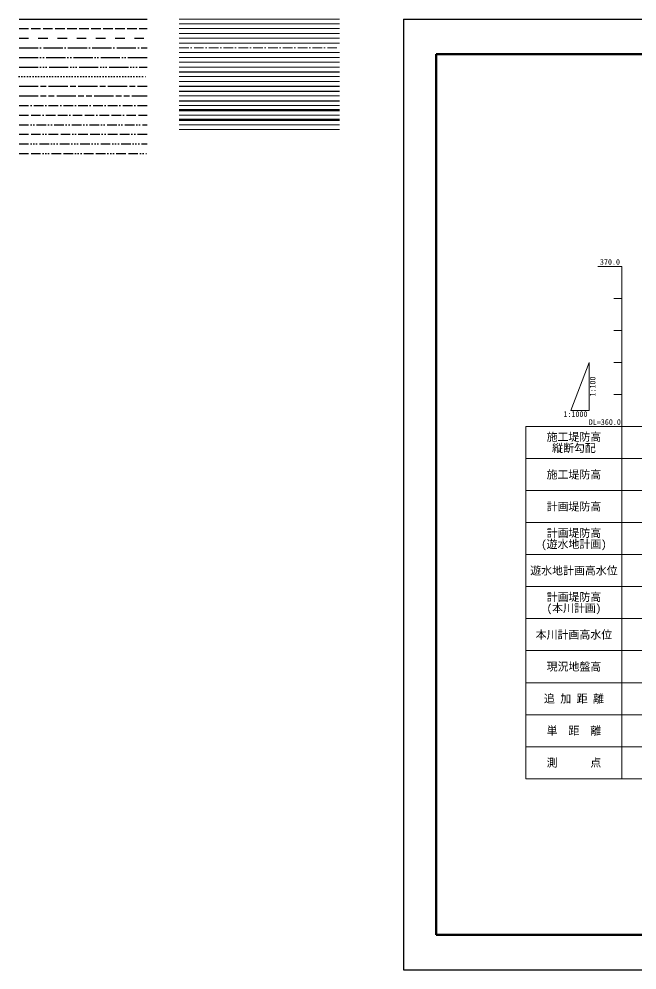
# Model space of a CAD drawing. Header units: millimetres. Extents: x -240000 to 841000, y 0 to 594000.
# Drawn here: x -240000 to 145801, y 0 to 594000 of the extents above; entities that cross this region are included whole.
import ezdxf
from ezdxf.enums import TextEntityAlignment as Align

# ---------------------------------------------------------------- set-up
doc = ezdxf.new("R2010")
doc.units = ezdxf.units.MM
doc.header["$LTSCALE"] = 1000
for name, pattern in [('SXF_一点二短鎖線', [16.75, 6, -1.5, 6, -1.5, 0.25, -1.5]), ('SXF_一点短鎖線', [9.25, 6, -1.5, 0.25, -1.5]), ('SXF_一点鎖線', [18.5, 12, -1.5, 3.5, -1.5]), ('SXF_一点長鎖線', [15.25, 12, -1.5, 0.25, -1.5]), ('SXF_三点二短鎖線', [20.25, 6, -1.5, 6, -1.5, 0.25, -1.5, 0.25, -1.5, 0.25, -1.5]), ('SXF_三点短鎖線', [12.75, 6, -1.5, 0.25, -1.5, 0.25, -1.5, 0.25, -1.5]), ('SXF_三点長鎖線', [18.75, 12, -1.5, 0.25, -1.5, 0.25, -1.5, 0.25, -1.5]), ('SXF_二点二短鎖線', [18.5, 6, -1.5, 6, -1.5, 0.25, -1.5, 0.25, -1.5]), ('SXF_二点短鎖線', [11, 6, -1.5, 0.25, -1.5, 0.25, -1.5]), ('SXF_二点鎖線', [23.5, 12, -1.5, 3.5, -1.5, 3.5, -1.5]), ('SXF_二点長鎖線', [17, 12, -1.5, 0.25, -1.5, 0.25, -1.5]), ('SXF_点線', [1.75, 0.25, -1.5]), ('SXF_破線', [7.5, 6, -1.5]), ('SXF_跳び破線', [12, 6, -6])]:
    doc.linetypes.add(name, pattern=pattern)
doc.layers.get('Defpoints').update_dxf_attribs({"color": 151})
for name, color, linetype, lineweight in [('D-BGD', 7, 'Continuous', 13), ('D-BGD-BGD1', 7, 'Continuous', 13), ('D-BGD-BGD2', 7, 'Continuous', 13), ('D-BGD-BGD3', 7, 'Continuous', 13), ('D-BGD-HTXT', 7, 'Continuous', 13), ('D-BGD-TXT', 7, 'Continuous', 13), ('D-BMK', 2, 'SXF_一点短鎖線', 13), ('D-BMK-HTXT', 7, 'Continuous', 13), ('D-BMK-TXT', 7, 'Continuous', 13), ('D-DOC', 7, 'Continuous', 13), ('D-ORD', 7, 'Continuous', 13), ('D-STR', 1, 'Continuous', 25), ('D-STR-HTXT', 7, 'Continuous', 13), ('D-STR-STR1', 2, 'Continuous', 13), ('D-STR-STR2', 6, 'Continuous', 25), ('D-STR-STRB', 1, 'Continuous', 25), ('D-STR-STRC', 1, 'Continuous', 13), ('D-STR-STRD', 1, 'Continuous', 25), ('D-STR-STRE', 1, 'Continuous', 13), ('D-TTL', 2, 'Continuous', 140), ('D-TTL-BAND', 7, 'Continuous', 13), ('D-TTL-FRAM', 2, 'Continuous', 50), ('D-TTL-LINE', 7, 'Continuous', 13), ('D-TTL-TXT', 7, 'Continuous', 13)]:
    doc.layers.add(name, color=color, linetype=linetype, lineweight=lineweight)
doc.styles.add('ＭＳ ゴシック', font='MS Gothic.ttf')

msp = doc.modelspace()

# ---------------------------------------------------------------- linework, layer by layer
at = {"layer": 'D-BGD'}
msp.add_line((-140000, 594000), (-40000, 594000), dxfattribs=at)
at = {"layer": 'D-BGD-BGD1'}
msp.add_line((-140000, 591000), (-40000, 591000), dxfattribs=at)
at = {"layer": 'D-BGD-BGD2'}
msp.add_line((-140000, 588000), (-40000, 588000), dxfattribs=at)
at = {"layer": 'D-BGD-BGD3'}
msp.add_line((-140000, 585000), (-40000, 585000), dxfattribs=at)
at = {"layer": 'D-BGD-HTXT'}
msp.add_line((-140000, 582000), (-40000, 582000), dxfattribs=at)
at = {"layer": 'D-BGD-TXT'}
msp.add_line((-140000, 579000), (-40000, 579000), dxfattribs=at)
at = {"layer": 'D-BMK'}
msp.add_line((-140000, 576000), (-40000, 576000), dxfattribs=at)
at = {"layer": 'D-BMK-HTXT'}
msp.add_line((-140000, 573000), (-40000, 573000), dxfattribs=at)
at = {"layer": 'D-BMK-TXT'}
msp.add_line((-140000, 570000), (-40000, 570000), dxfattribs=at)
at = {"layer": 'D-DOC'}
msp.add_line((-140000, 567000), (-40000, 567000), dxfattribs=at)
at = {"layer": 'D-ORD'}
msp.add_line((-140000, 564000), (-40000, 564000), dxfattribs=at)
at = {"layer": 'D-STR'}
msp.add_line((-140000, 561000), (-40000, 561000), dxfattribs=at)
at = {"layer": 'D-STR-HTXT'}
msp.add_line((-140000, 558000), (-40000, 558000), dxfattribs=at)
at = {"layer": 'D-STR-HTXT', "linetype": 'Continuous'}
for p, q in [((121446.4, 439464.9), (136446.4, 439464.9)), ((136446.4, 339464.9), (136446.4, 439464.9)), ((131446.4, 419464.9), (136446.4, 419464.9)), ((131446.4, 399464.9), (136446.4, 399464.9)), ((131446.4, 379464.9), (136446.4, 379464.9)), ((131446.4, 359464.9), (136446.4, 359464.9))]:
    msp.add_line(p, q, dxfattribs=at)
for points in [[(136446.4, 319464.9), (136446.4, 339464.9), (76446.4, 339464.9), (76446.4, 319464.9)], [(136446.4, 319464.9), (716446.4, 319464.9), (716446.4, 339464.9), (136446.4, 339464.9)], [(136446.4, 299464.9), (136446.4, 319464.9), (76446.4, 319464.9), (76446.4, 299464.9)], [(136446.4, 299464.9), (716446.4, 299464.9), (716446.4, 319464.9), (136446.4, 319464.9)], [(136446.4, 279464.9), (136446.4, 299464.9), (76446.4, 299464.9), (76446.4, 279464.9)], [(136446.4, 279464.9), (716446.4, 279464.9), (716446.4, 299464.9), (136446.4, 299464.9)], [(136446.4, 259464.9), (136446.4, 279464.9), (76446.4, 279464.9), (76446.4, 259464.9)], [(136446.4, 259464.9), (716446.4, 259464.9), (716446.4, 279464.9), (136446.4, 279464.9)], [(136446.4, 239464.9), (136446.4, 259464.9), (76446.4, 259464.9), (76446.4, 239464.9)], [(136446.4, 239464.9), (716446.4, 239464.9), (716446.4, 259464.9), (136446.4, 259464.9)], [(136446.4, 219464.9), (136446.4, 239464.9), (76446.4, 239464.9), (76446.4, 219464.9)], [(136446.4, 219464.9), (716446.4, 219464.9), (716446.4, 239464.9), (136446.4, 239464.9)], [(136446.4, 199464.9), (136446.4, 219464.9), (76446.4, 219464.9), (76446.4, 199464.9)], [(136446.4, 199464.9), (716446.4, 199464.9), (716446.4, 219464.9), (136446.4, 219464.9)], [(136446.4, 179464.9), (136446.4, 199464.9), (76446.4, 199464.9), (76446.4, 179464.9)], [(136446.4, 179464.9), (716446.4, 179464.9), (716446.4, 199464.9), (136446.4, 199464.9)], [(136446.4, 159464.9), (136446.4, 179464.9), (76446.4, 179464.9), (76446.4, 159464.9)], [(136446.4, 159464.9), (716446.4, 159464.9), (716446.4, 179464.9), (136446.4, 179464.9)], [(136446.4, 139464.9), (136446.4, 159464.9), (76446.4, 159464.9), (76446.4, 139464.9)], [(136446.4, 139464.9), (716446.4, 139464.9), (716446.4, 159464.9), (136446.4, 159464.9)], [(136446.4, 119464.9), (136446.4, 139464.9), (76446.4, 139464.9), (76446.4, 119464.9)], [(136446.4, 119464.9), (716446.4, 119464.9), (716446.4, 139464.9), (136446.4, 139464.9)]]:
    msp.add_3dface(points, dxfattribs=at)
at = {"layer": 'D-STR-STR1'}
msp.add_line((-140000, 555000), (-40000, 555000), dxfattribs=at)
at = {"layer": 'D-STR-STR2'}
msp.add_line((-140000, 552000), (-40000, 552000), dxfattribs=at)
at = {"layer": 'D-STR-STRB'}
msp.add_line((-140000, 549000), (-40000, 549000), dxfattribs=at)
at = {"layer": 'D-STR-STRC'}
msp.add_line((-140000, 546000), (-40000, 546000), dxfattribs=at)
at = {"layer": 'D-STR-STRD'}
msp.add_line((-140000, 543000), (-40000, 543000), dxfattribs=at)
at = {"layer": 'D-STR-STRE'}
msp.add_line((-140000, 540000), (-40000, 540000), dxfattribs=at)
at = {"layer": 'D-TTL'}
for p, q in [((20500, 572000), (820500, 572000)), ((20500, 572000), (20500, 22000)), ((-140000, 537000), (-40000, 537000)), ((20500, 22000), (820500, 22000))]:
    msp.add_line(p, q, dxfattribs=at)
at = {"layer": 'D-TTL-BAND'}
msp.add_line((-140000, 534000), (-40000, 534000), dxfattribs=at)
msp.add_lwpolyline([(115881.7, 349464.9), (104548.4, 349464.9), (115881.7, 379464.9)], close=True, dxfattribs=at)
at = {"layer": 'D-TTL-FRAM'}
msp.add_line((-140000, 531000), (-40000, 531000), dxfattribs=at)
at = {"layer": 'D-TTL-LINE'}
msp.add_line((-140000, 528000), (-40000, 528000), dxfattribs=at)
at = {"layer": 'D-TTL-TXT'}
msp.add_line((-140000, 525000), (-40000, 525000), dxfattribs=at)
at = {"layer": 'Defpoints'}
msp.add_line((-240000, 594000), (-160000, 594000), dxfattribs=at)
at = {"layer": 'Defpoints', "color": 1}
for p, q in [((0, 594000), (0, 0)), ((0, 594000), (841000, 594000)), ((0, 0), (841000, 0))]:
    msp.add_line(p, q, dxfattribs=at)
at = {"layer": 'Defpoints', "color": 2, "linetype": 'SXF_破線'}
msp.add_line((-240000, 588000), (-160000, 588000), dxfattribs=at)
at = {"layer": 'Defpoints', "color": 3, "linetype": 'SXF_跳び破線'}
msp.add_line((-240000, 582000), (-160000, 582000), dxfattribs=at)
at = {"layer": 'Defpoints', "color": 4, "linetype": 'SXF_一点長鎖線'}
msp.add_line((-240000, 576000), (-160000, 576000), dxfattribs=at)
at = {"layer": 'Defpoints', "color": 5, "linetype": 'SXF_二点長鎖線'}
msp.add_line((-240000, 570000), (-160000, 570000), dxfattribs=at)
at = {"layer": 'Defpoints', "color": 6, "linetype": 'SXF_三点長鎖線'}
msp.add_line((-240000, 564000), (-160000, 564000), dxfattribs=at)
at = {"layer": 'Defpoints', "color": 7, "linetype": 'SXF_点線'}
msp.add_line((-240000, 558000), (-160000, 558000), dxfattribs=at)
at = {"layer": 'Defpoints', "color": 222, "linetype": 'SXF_一点鎖線', "true_color": 0xc00080}
msp.add_line((-240000, 552000), (-160000, 552000), dxfattribs=at)
at = {"layer": 'Defpoints', "color": 23, "linetype": 'SXF_二点鎖線', "true_color": 0xc08040}
msp.add_line((-240000, 546000), (-160000, 546000), dxfattribs=at)
at = {"layer": 'Defpoints', "color": 30, "linetype": 'SXF_一点短鎖線'}
msp.add_line((-240000, 540000), (-160000, 540000), dxfattribs=at)
at = {"layer": 'Defpoints', "color": 83, "linetype": 'SXF_一点二短鎖線', "true_color": 0x80c080}
msp.add_line((-240000, 534000), (-160000, 534000), dxfattribs=at)
at = {"layer": 'Defpoints', "color": 150, "linetype": 'SXF_二点短鎖線'}
msp.add_line((-240000, 528000), (-160000, 528000), dxfattribs=at)
at = {"layer": 'Defpoints', "color": 171, "linetype": 'SXF_二点二短鎖線', "true_color": 0x8040ff}
msp.add_line((-240000, 522000), (-160000, 522000), dxfattribs=at)
at = {"layer": 'Defpoints', "color": 9, "linetype": 'SXF_三点短鎖線'}
msp.add_line((-240000, 516000), (-160000, 516000), dxfattribs=at)
at = {"layer": 'Defpoints', "color": 8, "linetype": 'SXF_三点二短鎖線'}
msp.add_line((-240000, 510000), (-160000, 510000), dxfattribs=at)

# ---------------------------------------------------------------- texts
at = {"layer": 'D-TTL-BAND', "style": 'ＭＳ ゴシック'}
for s, p in [('施工堤防高', (106446.4, 332964.9)), ('縦断勾配', (106446.4, 325964.9)), ('施工堤防高', (106446.4, 309464.9)), ('計画堤防高', (106446.4, 289464.9)), ('計画堤防高', (106446.4, 272964.9)), ('(遊水地計画)', (106446.4, 265964.9)), ('遊水地計画高水位', (106446.4, 249464.9)), ('計画堤防高', (106446.4, 232964.9)), ('(本川計画)', (106446.4, 225964.9)), ('本川計画高水位', (106446.4, 209464.9)), ('現況地盤高', (106446.4, 189464.9)), ('追 加 距 離', (106446.4, 169464.9)), ('単  距  離', (106446.4, 149464.9)), ('測\u3000\u3000\u3000点', (106446.4, 129464.9))]:
    msp.add_text(s, height=5000, dxfattribs=at).set_placement(p, align=Align.MIDDLE_CENTER)
at = {"layer": 'D-TTL-TXT', "style": 'ＭＳ ゴシック'}
for s, p in [('370.0', (128946.4, 439464.9)), ('DL=360.0', (125732.8, 339464.9))]:
    msp.add_text(s, height=3500, dxfattribs=at).set_placement(p, align=Align.BOTTOM_CENTER)
msp.add_text('1:100', height=3500, rotation=90, dxfattribs=at).set_placement((116381.7, 364464.9), align=Align.TOP_CENTER)
msp.add_text('1:1000', height=3500, dxfattribs=at).set_placement((107381.7, 348964.9), align=Align.TOP_CENTER)

doc.saveas('drawing.dxf')
